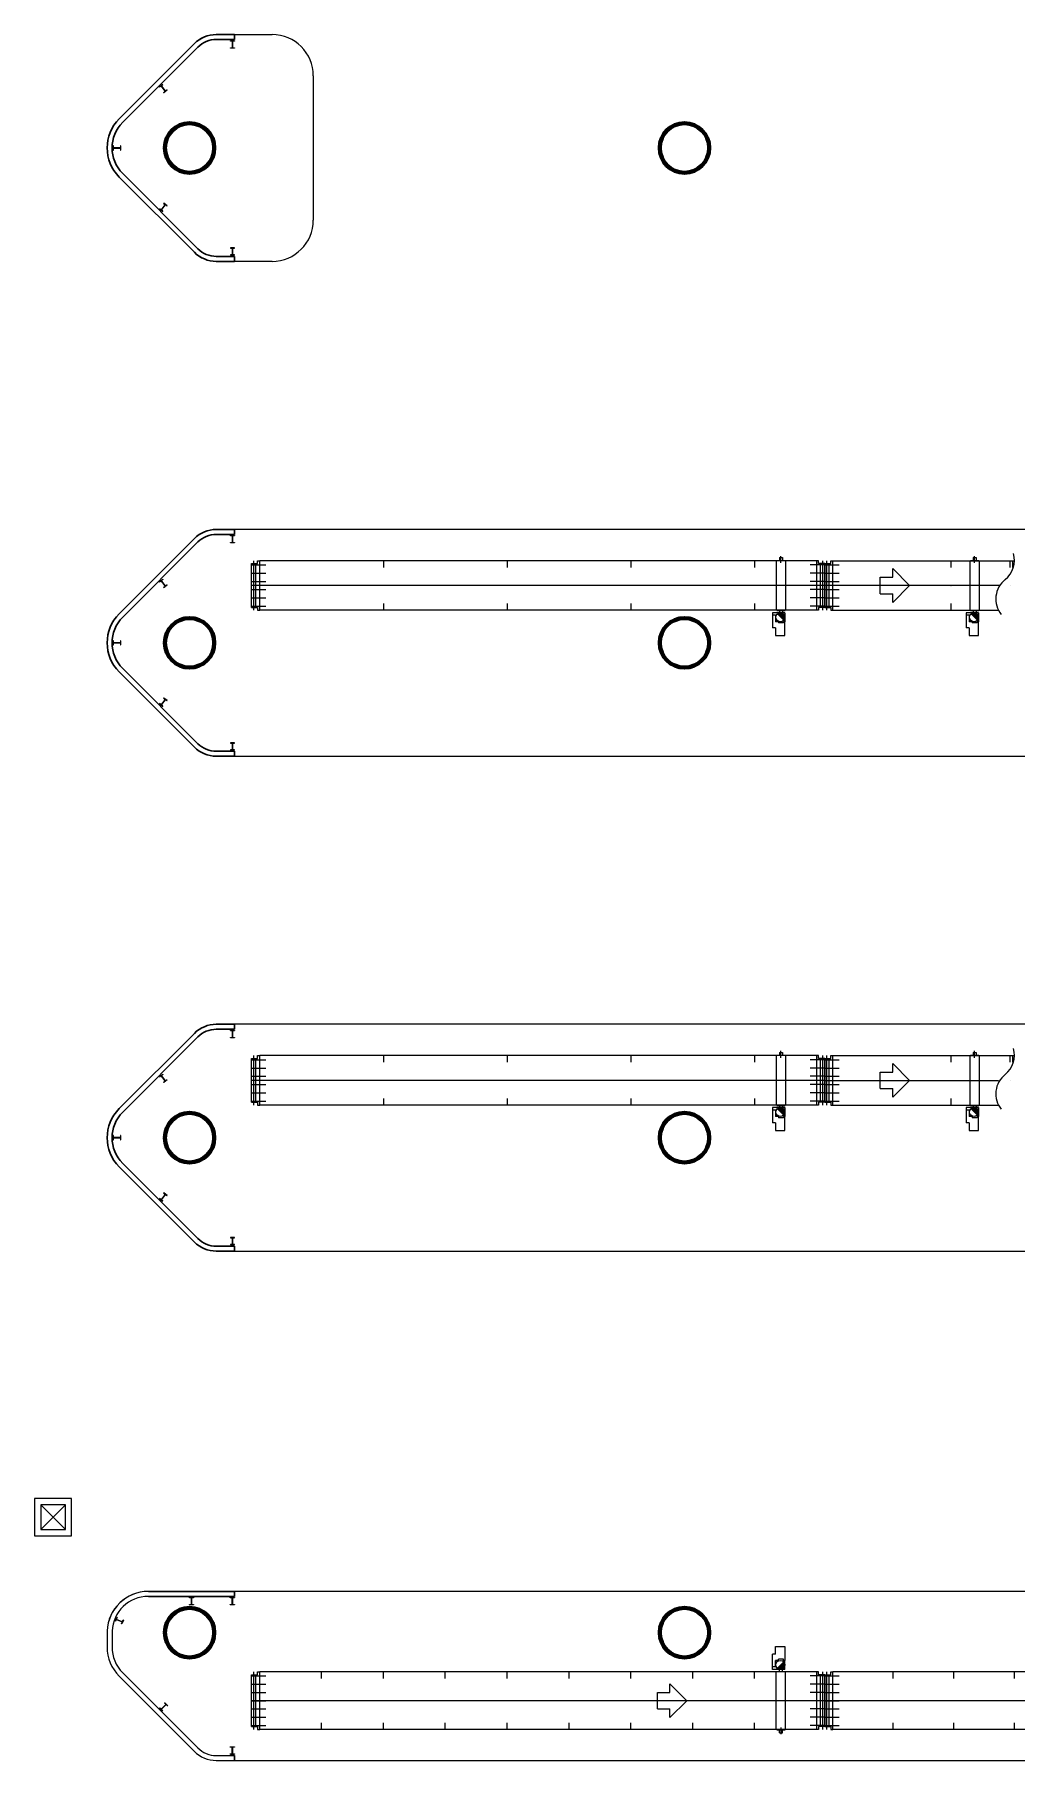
# Model space of a CAD drawing. Header units: metres. Extents: x 1807 to 3745, y 842 to 1968.
# Drawn here: x 3386.24 to 3410.05, y 1268.9 to 1310.75 of the extents above; entities that cross this region are included whole.
import ezdxf

# ---------------------------------------------------------------- set-up
doc = ezdxf.new("R2010")
doc.units = ezdxf.units.M
doc.header["$MEASUREMENT"] = 0
doc.layers.add('Level 1', color=7, linetype='Continuous', lineweight=0)

msp = doc.modelspace()

# ---------------------------------------------------------------- linework, layer by layer
at = {"layer": 'Level 1', "color": 7, "linetype": 'Continuous', "lineweight": 0}
for p, q in [((3390.646, 1310.75), (3392, 1310.75)), ((3388.293, 1308.707), (3390.116, 1310.53)), ((3393, 1309.75), (3393, 1306.25)), ((3390.116, 1305.47), (3388.293, 1307.293)), ((3392, 1305.25), (3390.646, 1305.25)), ((3427.354, 1298.75), (3390.647, 1298.75)), ((3390.117, 1298.53), (3388.294, 1296.707)), ((3391.5, 1296.86), (3391.5, 1297.92)), ((3391.5, 1297.92), (3391.65, 1297.92)), ((3391.5, 1297.89), (3391.85, 1297.89)), ((3391.65, 1297.99), (3391.7, 1297.99)), ((3391.65, 1297.92), (3391.65, 1297.99)), ((3405.2, 1297.99), (3391.7, 1297.99)), ((3394.7, 1297.99), (3394.7, 1297.83)), ((3397.7, 1297.99), (3397.7, 1297.83)), ((3400.7, 1297.99), (3400.7, 1297.83)), ((3403.7, 1297.99), (3403.7, 1297.83)), ((3404.24, 1298), (3404.44, 1298)), ((3404.3, 1298.07), (3404.3, 1298)), ((3404.3, 1298.07), (3404.38, 1298.07)), ((3404.38, 1298.07), (3404.38, 1298)), ((3405.4, 1297.89), (3405.05, 1297.89)), ((3405.25, 1297.99), (3405.2, 1297.99)), ((3405.25, 1297.92), (3405.25, 1297.99)), ((3405.4, 1297.92), (3405.25, 1297.92)), ((3405.4, 1297.92), (3405.4, 1296.86)), ((3405.4, 1296.86), (3405.4, 1297.92)), ((3405.4, 1297.92), (3405.55, 1297.92)), ((3405.4, 1297.89), (3405.75, 1297.89)), ((3405.55, 1297.99), (3405.6, 1297.99)), ((3405.55, 1297.92), (3405.55, 1297.99)), ((3405.6, 1297.99), (3410.001, 1297.99)), ((3407.048, 1297.8), (3407.458, 1297.39)), ((3407.048, 1297.59), (3407.048, 1297.8)), ((3408.463, 1297.83), (3408.463, 1297.99)), ((3408.936, 1298), (3409.136, 1298)), ((3408.996, 1298.07), (3408.996, 1298)), ((3408.996, 1298.07), (3409.076, 1298.07)), ((3409.076, 1298.07), (3409.076, 1298)), ((3409.896, 1297.83), (3409.896, 1297.99)), ((3409.964, 1297.83), (3409.964, 1297.99)), ((3391.499, 1297.389), (3391.501, 1297.391)), ((3391.499, 1297.391), (3391.501, 1297.389)), ((3391.5, 1297.69), (3391.85, 1297.69)), ((3391.5, 1297.49), (3391.85, 1297.49)), ((3391.699, 1297.389), (3391.701, 1297.391)), ((3391.699, 1297.391), (3391.701, 1297.389)), ((3394.601, 1297.391), (3394.599, 1297.389)), ((3394.601, 1297.389), (3394.599, 1297.391)), ((3394.701, 1297.391), (3394.699, 1297.389)), ((3394.701, 1297.389), (3394.699, 1297.391)), ((3397.601, 1297.391), (3397.599, 1297.389)), ((3397.601, 1297.389), (3397.599, 1297.391)), ((3397.701, 1297.391), (3397.699, 1297.389)), ((3397.701, 1297.389), (3397.699, 1297.391)), ((3400.601, 1297.391), (3400.599, 1297.389)), ((3400.601, 1297.389), (3400.599, 1297.391)), ((3400.701, 1297.391), (3400.699, 1297.389)), ((3400.701, 1297.389), (3400.699, 1297.391)), ((3403.601, 1297.391), (3403.599, 1297.389)), ((3403.601, 1297.389), (3403.599, 1297.391)), ((3403.701, 1297.391), (3403.699, 1297.389)), ((3403.701, 1297.389), (3403.699, 1297.391)), ((3403.701, 1297.389), (3403.699, 1297.391)), ((3403.701, 1297.391), (3403.699, 1297.389)), ((3405.4, 1297.69), (3405.05, 1297.69)), ((3405.4, 1297.49), (3405.05, 1297.49)), ((3405.201, 1297.391), (3405.199, 1297.389)), ((3405.201, 1297.389), (3405.199, 1297.391)), ((3405.201, 1297.389), (3405.199, 1297.391)), ((3405.201, 1297.391), (3405.199, 1297.389)), ((3405.401, 1297.391), (3405.399, 1297.389)), ((3405.401, 1297.389), (3405.399, 1297.391)), ((3405.399, 1297.389), (3405.401, 1297.391)), ((3405.399, 1297.391), (3405.401, 1297.389)), ((3405.4, 1297.69), (3405.75, 1297.69)), ((3405.4, 1297.49), (3405.75, 1297.49)), ((3405.599, 1297.389), (3405.601, 1297.391)), ((3405.599, 1297.391), (3405.601, 1297.389)), ((3406.748, 1297.19), (3406.748, 1297.59)), ((3406.748, 1297.59), (3407.048, 1297.59)), ((3407.048, 1296.98), (3407.458, 1297.39)), ((3407.102, 1297.389), (3407.104, 1297.391)), ((3407.102, 1297.391), (3407.104, 1297.389)), ((3407.457, 1297.389), (3407.459, 1297.391)), ((3407.457, 1297.391), (3407.459, 1297.389)), ((3408.397, 1297.389), (3408.395, 1297.391)), ((3408.397, 1297.391), (3408.395, 1297.389)), ((3408.462, 1297.389), (3408.464, 1297.391)), ((3408.462, 1297.391), (3408.464, 1297.389)), ((3408.562, 1297.389), (3408.564, 1297.391)), ((3408.562, 1297.391), (3408.564, 1297.389)), ((3409.897, 1297.389), (3409.895, 1297.391)), ((3409.897, 1297.391), (3409.895, 1297.389)), ((3391.5, 1297.29), (3391.85, 1297.29)), ((3391.5, 1297.09), (3391.85, 1297.09)), ((3394.7, 1296.95), (3394.7, 1296.79)), ((3397.7, 1296.95), (3397.7, 1296.79)), ((3400.7, 1296.95), (3400.7, 1296.79)), ((3403.7, 1296.95), (3403.7, 1296.79)), ((3405.4, 1297.29), (3405.05, 1297.29)), ((3405.4, 1297.09), (3405.05, 1297.09)), ((3405.4, 1297.29), (3405.75, 1297.29)), ((3405.4, 1297.09), (3405.75, 1297.09)), ((3406.748, 1297.19), (3407.048, 1297.19)), ((3407.048, 1296.98), (3407.048, 1297.19)), ((3408.463, 1296.79), (3408.463, 1296.95)), ((3391.5, 1296.89), (3391.85, 1296.89)), ((3391.5, 1296.86), (3391.65, 1296.86)), ((3391.65, 1296.86), (3391.65, 1296.79)), ((3391.65, 1296.79), (3391.7, 1296.79)), ((3405.2, 1296.79), (3391.7, 1296.79)), ((3404.436, 1296.73), (3404.136, 1296.73)), ((3404.136, 1296.73), (3404.136, 1296.67)), ((3404.208, 1296.67), (3404.136, 1296.67)), ((3404.208, 1296.67), (3404.208, 1296.512)), ((3404.24, 1296.78), (3404.44, 1296.78)), ((3404.408, 1296.548), (3404.254, 1296.703)), ((3404.423, 1296.569), (3404.275, 1296.717)), ((3404.3, 1296.78), (3404.3, 1296.73)), ((3404.433, 1296.594), (3404.3, 1296.727)), ((3404.436, 1296.627), (3404.332, 1296.73)), ((3404.38, 1296.78), (3404.38, 1296.73)), ((3404.436, 1296.73), (3404.436, 1296.512)), ((3405.4, 1296.89), (3405.05, 1296.89)), ((3405.25, 1296.79), (3405.2, 1296.79)), ((3405.4, 1296.86), (3405.25, 1296.86)), ((3405.25, 1296.86), (3405.25, 1296.79)), ((3405.4, 1296.89), (3405.75, 1296.89)), ((3405.4, 1296.86), (3405.55, 1296.86)), ((3405.55, 1296.86), (3405.55, 1296.79)), ((3405.55, 1296.79), (3405.6, 1296.79)), ((3405.6, 1296.79), (3409.613, 1296.79)), ((3409.132, 1296.73), (3408.832, 1296.73)), ((3408.832, 1296.73), (3408.832, 1296.67)), ((3408.904, 1296.67), (3408.832, 1296.67)), ((3408.904, 1296.67), (3408.904, 1296.512)), ((3408.936, 1296.78), (3409.136, 1296.78)), ((3409.104, 1296.548), (3408.95, 1296.703)), ((3409.119, 1296.569), (3408.97, 1296.717)), ((3408.996, 1296.78), (3408.996, 1296.73)), ((3409.128, 1296.594), (3408.996, 1296.727)), ((3409.132, 1296.627), (3409.028, 1296.73)), ((3409.076, 1296.78), (3409.076, 1296.73)), ((3409.132, 1296.73), (3409.132, 1296.512)), ((3404.28, 1296.512), (3404.208, 1296.512)), ((3404.28, 1296.512), (3404.28, 1296.482)), ((3404.4, 1296.482), (3404.28, 1296.482)), ((3404.436, 1296.512), (3404.4, 1296.512)), ((3404.4, 1296.512), (3404.4, 1296.482)), ((3408.976, 1296.512), (3408.904, 1296.512)), ((3409.096, 1296.482), (3408.975, 1296.482)), ((3408.976, 1296.512), (3408.976, 1296.482)), ((3409.132, 1296.512), (3409.096, 1296.512)), ((3409.096, 1296.512), (3409.096, 1296.482)), ((3388.294, 1295.293), (3390.117, 1293.47)), ((3390.647, 1293.25), (3427.354, 1293.25)), ((3390.117, 1286.53), (3388.294, 1284.707)), ((3427.354, 1286.75), (3390.647, 1286.75)), ((3404.3, 1286.07), (3404.3, 1286)), ((3404.3, 1286.07), (3404.38, 1286.07)), ((3404.38, 1286.07), (3404.38, 1286)), ((3408.996, 1286.07), (3408.996, 1286)), ((3408.996, 1286.07), (3409.076, 1286.07)), ((3409.076, 1286.07), (3409.076, 1286)), ((3391.5, 1284.86), (3391.5, 1285.92)), ((3391.5, 1285.92), (3391.65, 1285.92)), ((3391.5, 1285.89), (3391.85, 1285.89)), ((3391.5, 1285.69), (3391.85, 1285.69)), ((3391.65, 1285.99), (3391.7, 1285.99)), ((3391.65, 1285.92), (3391.65, 1285.99)), ((3405.2, 1285.99), (3391.7, 1285.99)), ((3394.7, 1285.99), (3394.7, 1285.83)), ((3397.7, 1285.99), (3397.7, 1285.83)), ((3400.7, 1285.99), (3400.7, 1285.83)), ((3403.7, 1285.99), (3403.7, 1285.83)), ((3404.24, 1286), (3404.44, 1286)), ((3405.4, 1285.89), (3405.05, 1285.89)), ((3405.4, 1285.69), (3405.05, 1285.69)), ((3405.25, 1285.99), (3405.2, 1285.99)), ((3405.25, 1285.92), (3405.25, 1285.99)), ((3405.4, 1285.92), (3405.25, 1285.92)), ((3405.4, 1285.92), (3405.4, 1284.86)), ((3405.4, 1284.86), (3405.4, 1285.92)), ((3405.4, 1285.92), (3405.55, 1285.92)), ((3405.4, 1285.89), (3405.75, 1285.89)), ((3405.4, 1285.69), (3405.75, 1285.69)), ((3405.55, 1285.99), (3405.6, 1285.99)), ((3405.55, 1285.92), (3405.55, 1285.99)), ((3405.6, 1285.99), (3410.001, 1285.99)), ((3407.048, 1285.8), (3407.458, 1285.39)), ((3407.048, 1285.59), (3407.048, 1285.8)), ((3408.463, 1285.83), (3408.463, 1285.99)), ((3408.936, 1286), (3409.136, 1286)), ((3409.896, 1285.83), (3409.896, 1285.99)), ((3409.964, 1285.83), (3409.964, 1285.99)), ((3391.499, 1285.389), (3391.501, 1285.391)), ((3391.499, 1285.391), (3391.501, 1285.389)), ((3391.5, 1285.49), (3391.85, 1285.49)), ((3391.5, 1285.29), (3391.85, 1285.29)), ((3391.699, 1285.389), (3391.701, 1285.391)), ((3391.699, 1285.391), (3391.701, 1285.389)), ((3394.601, 1285.391), (3394.599, 1285.389)), ((3394.601, 1285.389), (3394.599, 1285.391)), ((3394.701, 1285.391), (3394.699, 1285.389)), ((3394.701, 1285.389), (3394.699, 1285.391)), ((3397.601, 1285.391), (3397.599, 1285.389)), ((3397.601, 1285.389), (3397.599, 1285.391)), ((3397.701, 1285.391), (3397.699, 1285.389)), ((3397.701, 1285.389), (3397.699, 1285.391)), ((3400.601, 1285.391), (3400.599, 1285.389)), ((3400.601, 1285.389), (3400.599, 1285.391)), ((3400.701, 1285.391), (3400.699, 1285.389)), ((3400.701, 1285.389), (3400.699, 1285.391)), ((3403.601, 1285.391), (3403.599, 1285.389)), ((3403.601, 1285.389), (3403.599, 1285.391)), ((3403.701, 1285.391), (3403.699, 1285.389)), ((3403.701, 1285.389), (3403.699, 1285.391)), ((3403.701, 1285.389), (3403.699, 1285.391)), ((3403.701, 1285.391), (3403.699, 1285.389)), ((3405.4, 1285.49), (3405.05, 1285.49)), ((3405.4, 1285.29), (3405.05, 1285.29)), ((3405.201, 1285.391), (3405.199, 1285.389)), ((3405.201, 1285.389), (3405.199, 1285.391)), ((3405.201, 1285.389), (3405.199, 1285.391)), ((3405.201, 1285.391), (3405.199, 1285.389)), ((3405.401, 1285.391), (3405.399, 1285.389)), ((3405.401, 1285.389), (3405.399, 1285.391)), ((3405.399, 1285.389), (3405.401, 1285.391)), ((3405.399, 1285.391), (3405.401, 1285.389)), ((3405.4, 1285.49), (3405.75, 1285.49)), ((3405.4, 1285.29), (3405.75, 1285.29)), ((3405.599, 1285.389), (3405.601, 1285.391)), ((3405.599, 1285.391), (3405.601, 1285.389)), ((3406.748, 1285.19), (3406.748, 1285.59)), ((3406.748, 1285.59), (3407.048, 1285.59)), ((3407.048, 1284.98), (3407.458, 1285.39)), ((3407.102, 1285.389), (3407.104, 1285.391)), ((3407.102, 1285.391), (3407.104, 1285.389)), ((3407.457, 1285.389), (3407.459, 1285.391)), ((3407.457, 1285.391), (3407.459, 1285.389)), ((3408.397, 1285.389), (3408.395, 1285.391)), ((3408.397, 1285.391), (3408.395, 1285.389)), ((3408.462, 1285.389), (3408.464, 1285.391)), ((3408.462, 1285.391), (3408.464, 1285.389)), ((3408.562, 1285.389), (3408.564, 1285.391)), ((3408.562, 1285.391), (3408.564, 1285.389)), ((3409.897, 1285.389), (3409.895, 1285.391)), ((3409.897, 1285.391), (3409.895, 1285.389)), ((3391.5, 1285.09), (3391.85, 1285.09)), ((3391.5, 1284.89), (3391.85, 1284.89)), ((3391.5, 1284.86), (3391.65, 1284.86)), ((3391.65, 1284.86), (3391.65, 1284.79)), ((3394.7, 1284.95), (3394.7, 1284.79)), ((3397.7, 1284.95), (3397.7, 1284.79)), ((3400.7, 1284.95), (3400.7, 1284.79)), ((3403.7, 1284.95), (3403.7, 1284.79)), ((3405.4, 1285.09), (3405.05, 1285.09)), ((3405.4, 1284.89), (3405.05, 1284.89)), ((3405.4, 1284.86), (3405.25, 1284.86)), ((3405.25, 1284.86), (3405.25, 1284.79)), ((3405.4, 1285.09), (3405.75, 1285.09)), ((3405.4, 1284.89), (3405.75, 1284.89)), ((3405.4, 1284.86), (3405.55, 1284.86)), ((3405.55, 1284.86), (3405.55, 1284.79)), ((3406.748, 1285.19), (3407.048, 1285.19)), ((3407.048, 1284.98), (3407.048, 1285.19)), ((3408.463, 1284.79), (3408.463, 1284.95)), ((3391.65, 1284.79), (3391.7, 1284.79)), ((3405.2, 1284.79), (3391.7, 1284.79)), ((3404.436, 1284.73), (3404.136, 1284.73)), ((3404.136, 1284.73), (3404.136, 1284.67)), ((3404.208, 1284.67), (3404.136, 1284.67)), ((3404.208, 1284.67), (3404.208, 1284.512)), ((3404.28, 1284.512), (3404.208, 1284.512)), ((3404.24, 1284.78), (3404.44, 1284.78)), ((3404.408, 1284.548), (3404.254, 1284.702)), ((3404.423, 1284.569), (3404.275, 1284.717)), ((3404.28, 1284.512), (3404.28, 1284.482)), ((3404.4, 1284.482), (3404.28, 1284.482)), ((3404.3, 1284.78), (3404.3, 1284.73)), ((3404.433, 1284.594), (3404.3, 1284.727)), ((3404.436, 1284.627), (3404.332, 1284.73)), ((3404.38, 1284.78), (3404.38, 1284.73)), ((3404.436, 1284.512), (3404.4, 1284.512)), ((3404.4, 1284.512), (3404.4, 1284.482)), ((3404.436, 1284.73), (3404.436, 1284.512)), ((3405.25, 1284.79), (3405.2, 1284.79)), ((3405.55, 1284.79), (3405.6, 1284.79)), ((3405.6, 1284.79), (3409.613, 1284.79)), ((3409.132, 1284.73), (3408.832, 1284.73)), ((3408.832, 1284.73), (3408.832, 1284.67)), ((3408.904, 1284.67), (3408.832, 1284.67)), ((3408.904, 1284.67), (3408.904, 1284.512)), ((3408.976, 1284.512), (3408.904, 1284.512)), ((3408.936, 1284.78), (3409.136, 1284.78)), ((3409.104, 1284.548), (3408.95, 1284.702)), ((3409.119, 1284.569), (3408.97, 1284.717)), ((3409.096, 1284.482), (3408.975, 1284.482)), ((3408.976, 1284.512), (3408.976, 1284.482)), ((3408.996, 1284.78), (3408.996, 1284.73)), ((3409.128, 1284.594), (3408.996, 1284.727)), ((3409.132, 1284.627), (3409.028, 1284.73)), ((3409.076, 1284.78), (3409.076, 1284.73)), ((3409.132, 1284.512), (3409.096, 1284.512)), ((3409.096, 1284.512), (3409.096, 1284.482)), ((3409.132, 1284.73), (3409.132, 1284.512)), ((3388.294, 1283.293), (3390.117, 1281.47)), ((3390.647, 1281.25), (3427.354, 1281.25)), ((3387.14, 1275.25), (3386.24, 1275.25)), ((3386.24, 1275.25), (3386.24, 1274.35)), ((3387.14, 1274.35), (3387.14, 1275.25)), ((3386.39, 1274.5), (3386.99, 1275.1)), ((3386.99, 1274.5), (3386.39, 1275.1)), ((3386.24, 1274.35), (3387.14, 1274.35)), ((3429, 1273), (3389, 1273)), ((3388, 1272.035), (3388, 1271.65)), ((3388, 1272), (3388, 1271.65)), ((3388.12, 1272.035), (3388.12, 1271.65)), ((3388.378, 1271.028), (3390.201, 1269.204)), ((3391.65, 1271.05), (3391.7, 1271.05)), ((3391.65, 1270.98), (3391.65, 1271.05)), ((3405.2, 1271.05), (3391.7, 1271.05)), ((3393.2, 1270.89), (3393.2, 1271.05)), ((3394.7, 1270.89), (3394.7, 1271.05)), ((3396.2, 1270.89), (3396.2, 1271.05)), ((3397.7, 1270.89), (3397.7, 1271.05)), ((3399.2, 1270.89), (3399.2, 1271.05)), ((3400.7, 1270.89), (3400.7, 1271.05)), ((3402.2, 1270.89), (3402.2, 1271.05)), ((3403.7, 1270.89), (3403.7, 1271.05)), ((3404.208, 1271.17), (3404.136, 1271.17)), ((3404.136, 1271.11), (3404.136, 1271.17)), ((3404.436, 1271.11), (3404.136, 1271.11)), ((3404.208, 1271.17), (3404.208, 1271.328)), ((3404.28, 1271.328), (3404.208, 1271.328)), ((3404.24, 1271.06), (3404.44, 1271.06)), ((3404.408, 1271.292), (3404.254, 1271.138)), ((3404.423, 1271.271), (3404.275, 1271.123)), ((3404.4, 1271.358), (3404.28, 1271.358)), ((3404.28, 1271.328), (3404.28, 1271.358)), ((3404.433, 1271.246), (3404.3, 1271.113)), ((3404.3, 1271.06), (3404.3, 1271.11)), ((3404.436, 1271.213), (3404.332, 1271.11)), ((3404.38, 1271.06), (3404.38, 1271.11)), ((3404.4, 1271.328), (3404.4, 1271.358)), ((3404.436, 1271.328), (3404.4, 1271.328)), ((3404.436, 1271.11), (3404.436, 1271.328)), ((3405.25, 1271.05), (3405.2, 1271.05)), ((3405.25, 1270.98), (3405.25, 1271.05)), ((3405.55, 1271.05), (3405.6, 1271.05)), ((3405.55, 1270.98), (3405.55, 1271.05)), ((3415.893, 1271.05), (3405.6, 1271.05)), ((3407.058, 1270.89), (3407.058, 1271.05)), ((3408.529, 1270.89), (3408.529, 1271.05)), ((3410, 1270.89), (3410, 1271.05)), ((3388.293, 1270.943), (3390.116, 1269.12)), ((3388.293, 1270.943), (3388.293, 1270.943)), ((3388.293, 1270.943), (3390.116, 1269.12)), ((3391.5, 1269.72), (3391.5, 1270.98)), ((3391.5, 1270.98), (3391.65, 1270.98)), ((3391.5, 1270.95), (3391.85, 1270.95)), ((3391.5, 1270.75), (3391.85, 1270.75)), ((3401.645, 1270.76), (3402.055, 1270.35)), ((3401.645, 1270.55), (3401.645, 1270.76)), ((3405.4, 1270.95), (3405.05, 1270.95)), ((3405.4, 1270.75), (3405.05, 1270.75)), ((3405.4, 1270.98), (3405.25, 1270.98)), ((3405.4, 1270.98), (3405.4, 1269.72)), ((3405.4, 1269.72), (3405.4, 1270.98)), ((3405.4, 1270.98), (3405.55, 1270.98)), ((3405.4, 1270.95), (3405.75, 1270.95)), ((3405.4, 1270.75), (3405.75, 1270.75)), ((3391.499, 1270.349), (3391.501, 1270.351)), ((3391.499, 1270.351), (3391.501, 1270.349)), ((3391.5, 1270.55), (3391.85, 1270.55)), ((3391.5, 1270.35), (3391.85, 1270.35)), ((3391.5, 1270.15), (3391.85, 1270.15)), ((3391.699, 1270.349), (3391.701, 1270.351)), ((3391.699, 1270.351), (3391.701, 1270.349)), ((3393.199, 1270.349), (3393.201, 1270.351)), ((3393.199, 1270.351), (3393.201, 1270.349)), ((3393.299, 1270.349), (3393.301, 1270.351)), ((3393.299, 1270.351), (3393.301, 1270.349)), ((3394.699, 1270.349), (3394.701, 1270.351)), ((3394.699, 1270.351), (3394.701, 1270.349)), ((3394.799, 1270.349), (3394.801, 1270.351)), ((3394.799, 1270.351), (3394.801, 1270.349)), ((3396.199, 1270.349), (3396.201, 1270.351)), ((3396.199, 1270.351), (3396.201, 1270.349)), ((3396.299, 1270.349), (3396.301, 1270.351)), ((3396.299, 1270.351), (3396.301, 1270.349)), ((3397.699, 1270.349), (3397.701, 1270.351)), ((3397.699, 1270.351), (3397.701, 1270.349)), ((3397.799, 1270.349), (3397.801, 1270.351)), ((3397.799, 1270.351), (3397.801, 1270.349)), ((3399.199, 1270.349), (3399.201, 1270.351)), ((3399.199, 1270.351), (3399.201, 1270.349)), ((3399.299, 1270.349), (3399.301, 1270.351)), ((3399.299, 1270.351), (3399.301, 1270.349)), ((3400.699, 1270.349), (3400.701, 1270.351)), ((3400.699, 1270.351), (3400.701, 1270.349)), ((3400.799, 1270.349), (3400.801, 1270.351)), ((3400.799, 1270.351), (3400.801, 1270.349)), ((3401.345, 1270.15), (3401.345, 1270.55)), ((3401.345, 1270.55), (3401.645, 1270.55)), ((3401.345, 1270.15), (3401.645, 1270.15)), ((3401.645, 1269.94), (3402.055, 1270.35)), ((3401.645, 1269.94), (3401.645, 1270.15)), ((3401.699, 1270.349), (3401.701, 1270.351)), ((3401.699, 1270.351), (3401.701, 1270.349)), ((3402.054, 1270.349), (3402.056, 1270.351)), ((3402.054, 1270.351), (3402.056, 1270.349)), ((3402.199, 1270.349), (3402.201, 1270.351)), ((3402.199, 1270.351), (3402.201, 1270.349)), ((3402.299, 1270.349), (3402.301, 1270.351)), ((3402.299, 1270.351), (3402.301, 1270.349)), ((3403.701, 1270.351), (3403.699, 1270.349)), ((3403.701, 1270.349), (3403.699, 1270.351)), ((3403.699, 1270.349), (3403.701, 1270.351)), ((3403.699, 1270.351), (3403.701, 1270.349)), ((3403.799, 1270.349), (3403.801, 1270.351)), ((3403.799, 1270.351), (3403.801, 1270.349)), ((3405.4, 1270.55), (3405.05, 1270.55)), ((3405.4, 1270.35), (3405.05, 1270.35)), ((3405.4, 1270.15), (3405.05, 1270.15)), ((3405.201, 1270.351), (3405.199, 1270.349)), ((3405.201, 1270.349), (3405.199, 1270.351)), ((3405.201, 1270.351), (3405.199, 1270.349)), ((3405.201, 1270.349), (3405.199, 1270.351)), ((3405.401, 1270.351), (3405.399, 1270.349)), ((3405.401, 1270.349), (3405.399, 1270.351)), ((3405.399, 1270.349), (3405.401, 1270.351)), ((3405.399, 1270.351), (3405.401, 1270.349)), ((3405.4, 1270.55), (3405.75, 1270.55)), ((3405.4, 1270.35), (3405.75, 1270.35)), ((3405.4, 1270.15), (3405.75, 1270.15)), ((3405.599, 1270.349), (3405.601, 1270.351)), ((3405.599, 1270.351), (3405.601, 1270.349)), ((3407.057, 1270.349), (3407.059, 1270.351)), ((3407.057, 1270.351), (3407.059, 1270.349)), ((3407.157, 1270.349), (3407.159, 1270.351)), ((3407.157, 1270.351), (3407.159, 1270.349)), ((3408.528, 1270.349), (3408.53, 1270.351)), ((3408.528, 1270.351), (3408.53, 1270.349)), ((3408.628, 1270.349), (3408.63, 1270.351)), ((3408.628, 1270.351), (3408.63, 1270.349)), ((3409.999, 1270.349), (3410.001, 1270.351)), ((3409.999, 1270.351), (3410.001, 1270.349)), ((3391.5, 1269.95), (3391.85, 1269.95)), ((3391.5, 1269.75), (3391.85, 1269.75)), ((3393.2, 1269.65), (3393.2, 1269.81)), ((3394.7, 1269.65), (3394.7, 1269.81)), ((3396.2, 1269.65), (3396.2, 1269.81)), ((3397.7, 1269.65), (3397.7, 1269.81)), ((3399.2, 1269.65), (3399.2, 1269.81)), ((3400.7, 1269.65), (3400.7, 1269.81)), ((3402.2, 1269.65), (3402.2, 1269.81)), ((3403.7, 1269.65), (3403.7, 1269.81)), ((3405.4, 1269.95), (3405.05, 1269.95)), ((3405.4, 1269.75), (3405.05, 1269.75)), ((3405.4, 1269.95), (3405.75, 1269.95)), ((3405.4, 1269.75), (3405.75, 1269.75)), ((3407.058, 1269.65), (3407.058, 1269.81)), ((3408.529, 1269.65), (3408.529, 1269.81)), ((3410, 1269.65), (3410, 1269.81)), ((3391.5, 1269.72), (3391.65, 1269.72)), ((3391.65, 1269.72), (3391.65, 1269.65)), ((3391.65, 1269.65), (3391.7, 1269.65)), ((3405.2, 1269.65), (3391.7, 1269.65)), ((3404.24, 1269.64), (3404.44, 1269.64)), ((3404.3, 1269.57), (3404.3, 1269.64)), ((3404.3, 1269.57), (3404.38, 1269.57)), ((3404.38, 1269.57), (3404.38, 1269.64)), ((3405.25, 1269.65), (3405.2, 1269.65)), ((3405.4, 1269.72), (3405.25, 1269.72)), ((3405.25, 1269.72), (3405.25, 1269.65)), ((3405.4, 1269.72), (3405.55, 1269.72)), ((3405.55, 1269.72), (3405.55, 1269.65)), ((3405.55, 1269.65), (3405.6, 1269.65)), ((3415.893, 1269.65), (3405.6, 1269.65)), ((3390.646, 1269.02), (3391.091, 1269.02)), ((3390.646, 1268.9), (3427.354, 1268.9)), ((3390.646, 1268.9), (3391.091, 1268.9))]:
    msp.add_line(p, q, dxfattribs=at)
at = {"layer": 'Level 1', "color": 7, "linetype": 'Continuous', "lineweight": 30}
for p, q in [((3390.647, 1310.75), (3391.091, 1310.75)), ((3391.091, 1310.75), (3391.091, 1310.63)), ((3388.294, 1308.707), (3390.117, 1310.53)), ((3390.201, 1310.445), (3388.379, 1308.622)), ((3391.091, 1310.63), (3390.647, 1310.63)), ((3390.117, 1305.47), (3388.294, 1307.293)), ((3388.379, 1307.378), (3390.201, 1305.555)), ((3390.647, 1305.37), (3391.091, 1305.37)), ((3391.091, 1305.37), (3391.091, 1305.25)), ((3391.091, 1305.25), (3390.647, 1305.25)), ((3390.647, 1298.75), (3391.091, 1298.75)), ((3391.091, 1298.63), (3390.647, 1298.63)), ((3391.091, 1298.75), (3391.091, 1298.63)), ((3388.294, 1296.707), (3390.117, 1298.53)), ((3390.201, 1298.445), (3388.379, 1296.622)), ((3390.117, 1293.47), (3388.294, 1295.293)), ((3388.379, 1295.378), (3390.201, 1293.555)), ((3390.647, 1293.37), (3391.091, 1293.37)), ((3391.091, 1293.25), (3390.647, 1293.25)), ((3391.091, 1293.37), (3391.091, 1293.25)), ((3388.294, 1284.707), (3390.117, 1286.53)), ((3390.647, 1286.75), (3391.091, 1286.75)), ((3391.091, 1286.63), (3390.647, 1286.63)), ((3391.091, 1286.75), (3391.091, 1286.63)), ((3390.201, 1286.445), (3388.379, 1284.622)), ((3390.117, 1281.47), (3388.294, 1283.293)), ((3388.379, 1283.378), (3390.201, 1281.555)), ((3390.647, 1281.37), (3391.091, 1281.37)), ((3391.091, 1281.25), (3390.647, 1281.25)), ((3391.091, 1281.37), (3391.091, 1281.25)), ((3391.091, 1273), (3389, 1273)), ((3389, 1272.88), (3391.091, 1272.88)), ((3391.091, 1273), (3391.091, 1272.88)), ((3391.091, 1269.02), (3390.996, 1269.02)), ((3391.091, 1269.02), (3391.091, 1268.9))]:
    msp.add_line(p, q, dxfattribs=at)
at = {"layer": 'Level 1', "color": 7, "linetype": 'Continuous', "lineweight": 13}
for p, q in [((3390.99, 1310.6), (3391.091, 1310.6)), ((3390.99, 1310.592), (3390.99, 1310.6)), ((3391.031, 1310.592), (3390.99, 1310.592)), ((3390.99, 1310.422), (3390.99, 1310.43)), ((3390.99, 1310.43), (3391.031, 1310.43)), ((3391.091, 1310.422), (3390.99, 1310.422)), ((3391.038, 1310.438), (3391.038, 1310.584)), ((3391.043, 1310.584), (3391.043, 1310.438)), ((3391.091, 1310.592), (3391.05, 1310.592)), ((3391.05, 1310.43), (3391.091, 1310.43)), ((3391.091, 1310.6), (3391.091, 1310.592)), ((3391.091, 1310.43), (3391.091, 1310.422)), ((3389.268, 1309.479), (3389.349, 1309.541)), ((3389.305, 1309.498), (3389.273, 1309.473)), ((3389.405, 1309.38), (3389.316, 1309.496)), ((3389.32, 1309.499), (3389.409, 1309.383)), ((3389.353, 1309.535), (3389.321, 1309.51)), ((3389.349, 1309.541), (3389.353, 1309.535)), ((3389.273, 1309.473), (3389.268, 1309.479)), ((3389.371, 1309.344), (3389.404, 1309.369)), ((3389.376, 1309.338), (3389.371, 1309.344)), ((3389.457, 1309.4), (3389.376, 1309.338)), ((3389.42, 1309.381), (3389.452, 1309.406)), ((3389.452, 1309.406), (3389.457, 1309.4)), ((3388.151, 1308.051), (3388.151, 1307.949)), ((3388.159, 1308.051), (3388.151, 1308.051)), ((3388.151, 1307.949), (3388.159, 1307.949)), ((3388.159, 1308.01), (3388.159, 1308.051)), ((3388.159, 1307.949), (3388.159, 1307.99)), ((3388.313, 1308.002), (3388.166, 1308.002)), ((3388.166, 1307.998), (3388.313, 1307.998)), ((3388.329, 1308.051), (3388.321, 1308.051)), ((3388.321, 1308.051), (3388.321, 1308.01)), ((3388.321, 1307.99), (3388.321, 1307.949)), ((3388.321, 1307.949), (3388.329, 1307.949)), ((3388.329, 1307.949), (3388.329, 1308.051)), ((3389.405, 1306.62), (3389.316, 1306.504)), ((3389.32, 1306.501), (3389.409, 1306.617)), ((3389.376, 1306.662), (3389.371, 1306.656)), ((3389.371, 1306.656), (3389.404, 1306.631)), ((3389.457, 1306.6), (3389.376, 1306.662)), ((3389.42, 1306.619), (3389.452, 1306.594)), ((3389.452, 1306.594), (3389.457, 1306.6)), ((3389.273, 1306.527), (3389.268, 1306.521)), ((3389.268, 1306.521), (3389.349, 1306.459)), ((3389.305, 1306.502), (3389.273, 1306.527)), ((3389.353, 1306.465), (3389.321, 1306.49)), ((3389.349, 1306.459), (3389.353, 1306.465)), ((3391.091, 1305.578), (3390.99, 1305.578)), ((3390.99, 1305.578), (3390.99, 1305.57)), ((3390.99, 1305.57), (3391.031, 1305.57)), ((3391.031, 1305.408), (3390.99, 1305.408)), ((3390.99, 1305.408), (3390.99, 1305.4)), ((3390.99, 1305.4), (3391.091, 1305.4)), ((3391.038, 1305.562), (3391.038, 1305.416)), ((3391.043, 1305.416), (3391.043, 1305.562)), ((3391.05, 1305.57), (3391.091, 1305.57)), ((3391.091, 1305.408), (3391.05, 1305.408)), ((3391.091, 1305.57), (3391.091, 1305.578)), ((3391.091, 1305.4), (3391.091, 1305.408)), ((3390.99, 1298.6), (3391.091, 1298.6)), ((3390.99, 1298.592), (3390.99, 1298.6)), ((3391.031, 1298.592), (3390.99, 1298.592)), ((3390.99, 1298.422), (3390.99, 1298.43)), ((3390.99, 1298.43), (3391.031, 1298.43)), ((3391.091, 1298.422), (3390.99, 1298.422)), ((3391.038, 1298.438), (3391.038, 1298.584)), ((3391.043, 1298.584), (3391.043, 1298.438)), ((3391.091, 1298.592), (3391.05, 1298.592)), ((3391.05, 1298.43), (3391.091, 1298.43)), ((3391.091, 1298.6), (3391.091, 1298.592)), ((3391.091, 1298.43), (3391.091, 1298.422)), ((3389.268, 1297.479), (3389.349, 1297.541)), ((3389.273, 1297.473), (3389.268, 1297.479)), ((3389.305, 1297.498), (3389.273, 1297.473)), ((3389.405, 1297.38), (3389.316, 1297.496)), ((3389.32, 1297.499), (3389.409, 1297.383)), ((3389.353, 1297.535), (3389.321, 1297.51)), ((3389.349, 1297.541), (3389.353, 1297.535)), ((3389.371, 1297.344), (3389.404, 1297.369)), ((3389.457, 1297.4), (3389.376, 1297.338)), ((3389.42, 1297.381), (3389.452, 1297.406)), ((3389.452, 1297.406), (3389.457, 1297.4)), ((3389.376, 1297.338), (3389.371, 1297.344)), ((3388.151, 1296.051), (3388.151, 1295.949)), ((3388.159, 1296.051), (3388.151, 1296.051)), ((3388.151, 1295.949), (3388.159, 1295.949)), ((3388.159, 1296.01), (3388.159, 1296.051)), ((3388.159, 1295.949), (3388.159, 1295.99)), ((3388.313, 1296.002), (3388.166, 1296.002)), ((3388.166, 1295.998), (3388.313, 1295.998)), ((3388.329, 1296.051), (3388.321, 1296.051)), ((3388.321, 1296.051), (3388.321, 1296.01)), ((3388.321, 1295.99), (3388.321, 1295.949)), ((3388.321, 1295.949), (3388.329, 1295.949)), ((3388.329, 1295.949), (3388.329, 1296.051)), ((3389.273, 1294.527), (3389.268, 1294.521)), ((3389.268, 1294.521), (3389.349, 1294.459)), ((3389.305, 1294.502), (3389.273, 1294.527)), ((3389.405, 1294.62), (3389.316, 1294.504)), ((3389.32, 1294.501), (3389.409, 1294.617)), ((3389.353, 1294.465), (3389.321, 1294.49)), ((3389.349, 1294.459), (3389.353, 1294.465)), ((3389.376, 1294.662), (3389.371, 1294.656)), ((3389.371, 1294.656), (3389.404, 1294.631)), ((3389.457, 1294.6), (3389.376, 1294.662)), ((3389.42, 1294.619), (3389.452, 1294.594)), ((3389.452, 1294.594), (3389.457, 1294.6)), ((3391.091, 1293.578), (3390.99, 1293.578)), ((3390.99, 1293.578), (3390.99, 1293.57)), ((3390.99, 1293.57), (3391.031, 1293.57)), ((3391.031, 1293.408), (3390.99, 1293.408)), ((3390.99, 1293.408), (3390.99, 1293.4)), ((3390.99, 1293.4), (3391.091, 1293.4)), ((3391.038, 1293.562), (3391.038, 1293.416)), ((3391.043, 1293.416), (3391.043, 1293.562)), ((3391.05, 1293.57), (3391.091, 1293.57)), ((3391.091, 1293.408), (3391.05, 1293.408)), ((3391.091, 1293.57), (3391.091, 1293.578)), ((3391.091, 1293.4), (3391.091, 1293.408)), ((3390.99, 1286.6), (3391.091, 1286.6)), ((3390.99, 1286.592), (3390.99, 1286.6)), ((3391.031, 1286.592), (3390.99, 1286.592)), ((3391.038, 1286.438), (3391.038, 1286.584)), ((3391.043, 1286.584), (3391.043, 1286.438)), ((3391.091, 1286.592), (3391.05, 1286.592)), ((3391.091, 1286.6), (3391.091, 1286.592)), ((3390.99, 1286.422), (3390.99, 1286.43)), ((3390.99, 1286.43), (3391.031, 1286.43)), ((3391.091, 1286.422), (3390.99, 1286.422)), ((3391.05, 1286.43), (3391.091, 1286.43)), ((3391.091, 1286.43), (3391.091, 1286.422)), ((3389.268, 1285.479), (3389.349, 1285.541)), ((3389.273, 1285.473), (3389.268, 1285.479)), ((3389.305, 1285.498), (3389.273, 1285.473)), ((3389.405, 1285.38), (3389.316, 1285.496)), ((3389.32, 1285.499), (3389.409, 1285.383)), ((3389.353, 1285.535), (3389.321, 1285.51)), ((3389.349, 1285.541), (3389.353, 1285.535)), ((3389.371, 1285.344), (3389.404, 1285.369)), ((3389.376, 1285.338), (3389.371, 1285.344)), ((3389.457, 1285.4), (3389.376, 1285.338)), ((3389.42, 1285.381), (3389.452, 1285.406)), ((3389.452, 1285.406), (3389.457, 1285.4)), ((3388.151, 1284.051), (3388.151, 1283.949)), ((3388.159, 1284.051), (3388.151, 1284.051)), ((3388.159, 1284.01), (3388.159, 1284.051)), ((3388.159, 1283.949), (3388.159, 1283.99)), ((3388.313, 1284.002), (3388.166, 1284.002)), ((3388.166, 1283.998), (3388.313, 1283.998)), ((3388.329, 1284.051), (3388.321, 1284.051)), ((3388.321, 1284.051), (3388.321, 1284.01)), ((3388.321, 1283.99), (3388.321, 1283.949)), ((3388.329, 1283.949), (3388.329, 1284.051)), ((3388.151, 1283.949), (3388.159, 1283.949)), ((3388.321, 1283.949), (3388.329, 1283.949)), ((3389.273, 1282.527), (3389.268, 1282.521)), ((3389.268, 1282.521), (3389.349, 1282.459)), ((3389.305, 1282.502), (3389.273, 1282.527)), ((3389.405, 1282.62), (3389.316, 1282.504)), ((3389.32, 1282.501), (3389.409, 1282.617)), ((3389.353, 1282.465), (3389.321, 1282.49)), ((3389.349, 1282.459), (3389.353, 1282.465)), ((3389.376, 1282.662), (3389.371, 1282.656)), ((3389.371, 1282.656), (3389.404, 1282.631)), ((3389.457, 1282.6), (3389.376, 1282.662)), ((3389.42, 1282.619), (3389.452, 1282.594)), ((3389.452, 1282.594), (3389.457, 1282.6)), ((3391.091, 1281.578), (3390.99, 1281.578)), ((3390.99, 1281.578), (3390.99, 1281.57)), ((3390.99, 1281.57), (3391.031, 1281.57)), ((3391.038, 1281.562), (3391.038, 1281.416)), ((3391.043, 1281.416), (3391.043, 1281.562)), ((3391.05, 1281.57), (3391.091, 1281.57)), ((3391.091, 1281.57), (3391.091, 1281.578)), ((3391.031, 1281.408), (3390.99, 1281.408)), ((3390.99, 1281.408), (3390.99, 1281.4)), ((3390.99, 1281.4), (3391.091, 1281.4)), ((3391.091, 1281.408), (3391.05, 1281.408)), ((3391.091, 1281.4), (3391.091, 1281.408)), ((3386.99, 1275.1), (3386.39, 1275.1)), ((3386.39, 1275.1), (3386.39, 1274.5)), ((3386.99, 1274.5), (3386.99, 1275.1)), ((3386.39, 1274.5), (3386.99, 1274.5)), ((3389.995, 1272.85), (3390.096, 1272.85)), ((3389.995, 1272.842), (3389.995, 1272.85)), ((3390.036, 1272.842), (3389.995, 1272.842)), ((3389.995, 1272.672), (3389.995, 1272.68)), ((3389.995, 1272.68), (3390.036, 1272.68)), ((3390.096, 1272.672), (3389.995, 1272.672)), ((3390.043, 1272.688), (3390.043, 1272.834)), ((3390.048, 1272.834), (3390.048, 1272.688)), ((3390.096, 1272.842), (3390.056, 1272.842)), ((3390.056, 1272.68), (3390.096, 1272.68)), ((3390.096, 1272.85), (3390.096, 1272.842)), ((3390.096, 1272.68), (3390.096, 1272.672)), ((3390.988, 1272.85), (3391.089, 1272.85)), ((3390.988, 1272.842), (3390.988, 1272.85)), ((3391.028, 1272.842), (3390.988, 1272.842)), ((3390.988, 1272.672), (3390.988, 1272.68)), ((3390.988, 1272.68), (3391.028, 1272.68)), ((3391.089, 1272.672), (3390.988, 1272.672)), ((3391.036, 1272.688), (3391.036, 1272.834)), ((3391.041, 1272.834), (3391.041, 1272.688)), ((3391.089, 1272.842), (3391.048, 1272.842)), ((3391.048, 1272.68), (3391.089, 1272.68)), ((3391.089, 1272.85), (3391.089, 1272.842)), ((3391.089, 1272.68), (3391.089, 1272.672)), ((3388.195, 1272.278), (3388.234, 1272.372)), ((3388.203, 1272.275), (3388.195, 1272.278)), ((3388.218, 1272.313), (3388.203, 1272.275)), ((3388.241, 1272.369), (3388.226, 1272.332)), ((3388.364, 1272.261), (3388.228, 1272.317)), ((3388.23, 1272.322), (3388.366, 1272.265)), ((3388.234, 1272.372), (3388.241, 1272.369)), ((3388.352, 1272.213), (3388.368, 1272.251)), ((3388.398, 1272.304), (3388.36, 1272.21)), ((3388.376, 1272.27), (3388.391, 1272.307)), ((3388.391, 1272.307), (3388.398, 1272.304)), ((3388.36, 1272.21), (3388.352, 1272.213)), ((3389.274, 1270.173), (3389.28, 1270.179)), ((3389.346, 1270.101), (3389.274, 1270.173)), ((3389.28, 1270.179), (3389.309, 1270.15)), ((3389.32, 1270.15), (3389.423, 1270.254)), ((3389.427, 1270.25), (3389.323, 1270.147)), ((3389.395, 1270.293), (3389.4, 1270.299)), ((3389.423, 1270.265), (3389.395, 1270.293)), ((3389.4, 1270.299), (3389.472, 1270.227)), ((3389.466, 1270.222), (3389.438, 1270.25)), ((3389.472, 1270.227), (3389.466, 1270.222)), ((3389.323, 1270.136), (3389.352, 1270.107)), ((3389.352, 1270.107), (3389.346, 1270.101)), ((3390.988, 1269.22), (3390.988, 1269.228)), ((3390.988, 1269.228), (3391.089, 1269.228)), ((3391.028, 1269.22), (3390.988, 1269.22)), ((3390.988, 1269.05), (3390.988, 1269.058)), ((3390.988, 1269.058), (3391.028, 1269.058)), ((3391.089, 1269.05), (3390.988, 1269.05)), ((3391.036, 1269.065), (3391.036, 1269.212)), ((3391.041, 1269.212), (3391.041, 1269.065)), ((3391.089, 1269.22), (3391.048, 1269.22)), ((3391.048, 1269.058), (3391.089, 1269.058)), ((3391.089, 1269.228), (3391.089, 1269.22)), ((3391.089, 1269.058), (3391.089, 1269.05))]:
    msp.add_line(p, q, dxfattribs=at)
at = {"layer": 'Level 1', "color": 7, "linetype": 'Continuous', "lineweight": 0, "ltscale": 4}
for p, q in [((3391.555, 1296.79), (3391.555, 1297.991)), ((3391.61, 1296.86), (3391.61, 1297.92)), ((3391.7, 1296.79), (3391.7, 1297.99)), ((3404.227, 1297.99), (3404.227, 1296.79)), ((3404.34, 1297.94), (3404.34, 1298.104)), ((3404.453, 1297.99), (3404.453, 1296.79)), ((3405.2, 1297.99), (3405.2, 1296.79)), ((3405.29, 1297.92), (3405.29, 1296.86)), ((3405.345, 1297.99), (3405.345, 1296.789)), ((3405.455, 1296.79), (3405.455, 1297.991)), ((3405.51, 1296.86), (3405.51, 1297.92)), ((3405.6, 1296.79), (3405.6, 1297.99)), ((3408.923, 1297.99), (3408.923, 1296.79)), ((3409.036, 1297.94), (3409.036, 1298.104)), ((3409.149, 1297.99), (3409.149, 1296.79)), ((3409.645, 1297.39), (3391.5, 1297.39)), ((3404.136, 1296.67), (3404.136, 1296.362)), ((3408.832, 1296.67), (3408.832, 1296.362)), ((3404.208, 1296.362), (3404.136, 1296.362)), ((3404.208, 1296.362), (3404.208, 1296.174)), ((3404.208, 1296.174), (3404.436, 1296.174)), ((3404.436, 1296.174), (3404.436, 1296.512)), ((3408.904, 1296.362), (3408.832, 1296.362)), ((3408.904, 1296.362), (3408.904, 1296.174)), ((3408.904, 1296.174), (3409.132, 1296.174)), ((3409.132, 1296.174), (3409.132, 1296.512)), ((3404.34, 1285.94), (3404.34, 1286.104)), ((3409.036, 1285.94), (3409.036, 1286.104)), ((3391.555, 1284.79), (3391.555, 1285.991)), ((3391.61, 1284.86), (3391.61, 1285.92)), ((3391.7, 1284.79), (3391.7, 1285.99)), ((3404.227, 1285.99), (3404.227, 1284.79)), ((3404.453, 1285.99), (3404.453, 1284.79)), ((3405.2, 1285.99), (3405.2, 1284.79)), ((3405.29, 1285.92), (3405.29, 1284.86)), ((3405.345, 1285.99), (3405.345, 1284.789)), ((3405.455, 1284.79), (3405.455, 1285.991)), ((3405.51, 1284.86), (3405.51, 1285.92)), ((3405.6, 1284.79), (3405.6, 1285.99)), ((3408.923, 1285.99), (3408.923, 1284.79)), ((3409.149, 1285.99), (3409.149, 1284.79)), ((3405.4, 1285.39), (3391.5, 1285.39)), ((3405.4, 1285.39), (3409.613, 1285.39)), ((3404.136, 1284.67), (3404.136, 1284.362)), ((3404.436, 1284.174), (3404.436, 1284.512)), ((3408.832, 1284.67), (3408.832, 1284.362)), ((3409.132, 1284.174), (3409.132, 1284.512)), ((3404.208, 1284.362), (3404.136, 1284.362)), ((3404.208, 1284.362), (3404.208, 1284.174)), ((3404.208, 1284.174), (3404.436, 1284.174)), ((3408.904, 1284.362), (3408.832, 1284.362)), ((3408.904, 1284.362), (3408.904, 1284.174)), ((3408.904, 1284.174), (3409.132, 1284.174)), ((3404.136, 1271.17), (3404.136, 1271.478)), ((3404.208, 1271.478), (3404.136, 1271.478)), ((3404.208, 1271.666), (3404.436, 1271.666)), ((3404.208, 1271.478), (3404.208, 1271.666)), ((3404.436, 1271.666), (3404.436, 1271.328)), ((3391.555, 1269.65), (3391.555, 1271.051)), ((3391.7, 1269.65), (3391.7, 1271.05)), ((3404.227, 1269.65), (3404.227, 1271.05)), ((3404.453, 1269.65), (3404.453, 1271.05)), ((3405.2, 1271.05), (3405.2, 1269.65)), ((3405.345, 1271.05), (3405.345, 1269.649)), ((3405.455, 1269.65), (3405.455, 1271.051)), ((3405.6, 1269.65), (3405.6, 1271.05)), ((3391.61, 1269.72), (3391.61, 1270.98)), ((3405.29, 1270.98), (3405.29, 1269.72)), ((3405.51, 1269.72), (3405.51, 1270.98)), ((3405.2, 1270.35), (3391.5, 1270.35)), ((3417.19, 1270.35), (3405.4, 1270.35)), ((3404.34, 1269.7), (3404.34, 1269.536))]:
    msp.add_line(p, q, dxfattribs=at)
at = {"layer": 'Level 1', "color": 7, "linetype": 'Continuous', "lineweight": 70}
for centre in [(3390, 1308), (3402, 1308), (3390, 1296), (3402, 1296), (3390, 1284), (3402, 1284), (3390, 1272), (3402, 1272)]:
    msp.add_circle(centre, 0.6, dxfattribs=at)
at = {"layer": 'Level 1', "color": 7, "linetype": 'Continuous', "lineweight": 0}
for centre in [(3404.327, 1296.621), (3409.023, 1296.621), (3404.327, 1284.621), (3409.023, 1284.621), (3404.327, 1271.219)]:
    msp.add_circle(centre, 0.109, dxfattribs=at)
for centre, radius, start, end in [((3390.646, 1310), 0.75, 90, 135.0068), ((3392, 1309.75), 1, 0, 90), ((3389, 1308), 1, 135.0069, 224.9933), ((3392, 1306.25), 1, 270, 0), ((3390.646, 1306), 0.75, 224.993, 270), ((3390.647, 1298), 0.75, 90, 135.0068), ((3409.401, 1298.002), 0.6, 308.6752, 15.8543), ((3410.148, 1297.063), 0.6, 128.2855, 218.5589), ((3389.001, 1296), 1, 135.0069, 224.9933), ((3390.647, 1294), 0.75, 224.993, 270), ((3390.647, 1286), 0.75, 90, 135.0068), ((3409.401, 1286.002), 0.6, 308.6751, 15.8543), ((3410.148, 1285.063), 0.6, 128.2854, 218.5588), ((3389.001, 1284), 1, 135.0069, 224.9933), ((3390.647, 1282), 0.75, 224.993, 270), ((3389, 1272), 1, 90, 177.688), ((3389, 1272), 1, 90, 177.9656), ((3389, 1272), 0.88, 90, 177.688), ((3389, 1271.65), 1, 180, 225.0073), ((3389, 1271.65), 1, 180, 225.0073), ((3389, 1271.65), 0.88, 180, 225.0073), ((3390.646, 1269.65), 0.75, 225.0076, 270), ((3390.646, 1269.65), 0.75, 225.0076, 270), ((3390.646, 1269.65), 0.63, 225.0076, 270)]:
    msp.add_arc(centre, radius, start, end, dxfattribs=at)
at = {"layer": 'Level 1', "color": 7, "linetype": 'Continuous', "lineweight": 30}
for centre, radius, start, end in [((3390.647, 1310), 0.75, 90.0022, 135.0036), ((3390.647, 1310), 0.63, 90.0022, 135.0036), ((3389.001, 1308), 1, 135.0065, 224.9935), ((3389.001, 1308), 0.88, 135.0065, 224.9935), ((3390.647, 1306), 0.75, 224.995, 269.9993), ((3390.647, 1306), 0.63, 224.995, 269.9993), ((3390.647, 1298), 0.75, 90.0022, 135.0036), ((3390.647, 1298), 0.63, 90.0022, 135.0036), ((3389.001, 1296), 1, 135.0065, 224.9935), ((3389.001, 1296), 0.88, 135.0065, 224.9935), ((3390.647, 1294), 0.75, 224.995, 269.9993), ((3390.647, 1294), 0.63, 224.995, 269.9993), ((3390.647, 1286), 0.75, 90.0022, 135.0036), ((3390.647, 1286), 0.63, 90.0022, 135.0036), ((3389.001, 1284), 1, 135.0065, 224.9935), ((3389.001, 1284), 0.88, 135.0065, 224.9935), ((3390.647, 1282), 0.75, 224.995, 269.9993), ((3390.647, 1282), 0.63, 224.995, 269.9993)]:
    msp.add_arc(centre, radius, start, end, dxfattribs=at)
at = {"layer": 'Level 1', "color": 7, "linetype": 'Continuous', "lineweight": 13}
for centre, start, end in [((3391.031, 1310.584), 0, 90), ((3391.031, 1310.438), 270, 0), ((3391.05, 1310.584), 90, 180), ((3391.05, 1310.438), 180, 270), ((3389.31, 1309.492), 37.5, 127.5), ((3389.326, 1309.504), 127.5, 217.5), ((3389.399, 1309.375), 307.5, 37.5), ((3389.415, 1309.387), 217.5, 307.5), ((3388.166, 1308.01), 180, 270), ((3388.166, 1307.99), 90, 180), ((3388.313, 1308.01), 270, 0), ((3388.313, 1307.99), 0, 90), ((3389.399, 1306.625), 322.5, 52.5), ((3389.415, 1306.613), 52.5, 142.5), ((3389.31, 1306.508), 232.5, 322.5), ((3389.326, 1306.496), 142.5, 232.5), ((3391.031, 1305.562), 0, 90), ((3391.031, 1305.416), 270, 0), ((3391.05, 1305.562), 90, 180), ((3391.05, 1305.416), 180, 270), ((3391.031, 1298.584), 0, 90), ((3391.031, 1298.438), 270, 0), ((3391.05, 1298.584), 90, 180), ((3391.05, 1298.438), 180, 270), ((3389.31, 1297.492), 37.5, 127.5), ((3389.326, 1297.504), 127.5, 217.5), ((3389.399, 1297.375), 307.5, 37.5), ((3389.415, 1297.387), 217.5, 307.5), ((3388.166, 1296.01), 180, 270), ((3388.166, 1295.99), 90, 180), ((3388.313, 1296.01), 270, 0), ((3388.313, 1295.99), 0, 90), ((3389.31, 1294.508), 232.5, 322.5), ((3389.326, 1294.496), 142.5, 232.5), ((3389.399, 1294.625), 322.5, 52.5), ((3389.415, 1294.613), 52.5, 142.5), ((3391.031, 1293.562), 0, 90), ((3391.031, 1293.416), 270, 0), ((3391.05, 1293.562), 90, 180), ((3391.05, 1293.416), 180, 270), ((3391.031, 1286.584), 0, 90), ((3391.05, 1286.584), 90, 180), ((3391.031, 1286.438), 270, 0), ((3391.05, 1286.438), 180, 270), ((3389.31, 1285.492), 37.5, 127.5), ((3389.326, 1285.504), 127.5, 217.5), ((3389.399, 1285.375), 307.5, 37.5), ((3389.415, 1285.387), 217.5, 307.5), ((3388.166, 1284.01), 180, 270), ((3388.166, 1283.99), 90, 180), ((3388.313, 1284.01), 270, 0), ((3388.313, 1283.99), 0, 90), ((3389.31, 1282.508), 232.5, 322.5), ((3389.326, 1282.496), 142.5, 232.5), ((3389.399, 1282.625), 322.5, 52.5), ((3389.415, 1282.613), 52.5, 142.5), ((3391.031, 1281.562), 0, 90), ((3391.05, 1281.562), 90, 180), ((3391.031, 1281.416), 270, 0), ((3391.05, 1281.416), 180, 270), ((3390.036, 1272.834), 0, 90), ((3390.036, 1272.688), 270, 0), ((3390.056, 1272.834), 90, 180), ((3390.056, 1272.688), 180, 270), ((3391.028, 1272.834), 0, 90), ((3391.028, 1272.688), 270, 0), ((3391.048, 1272.834), 90, 180), ((3391.048, 1272.688), 180, 270), ((3388.225, 1272.31), 67.5, 157.5), ((3388.233, 1272.329), 157.5, 247.5), ((3388.361, 1272.254), 337.5, 67.5), ((3388.368, 1272.272), 247.5, 337.5), ((3389.314, 1270.155), 225, 315), ((3389.418, 1270.259), 315, 45), ((3389.432, 1270.245), 45, 135), ((3389.328, 1270.141), 135, 225), ((3391.028, 1269.212), 0, 90), ((3391.028, 1269.065), 270, 0), ((3391.048, 1269.212), 90, 180), ((3391.048, 1269.065), 180, 270)]:
    msp.add_arc(centre, 0.0076, start, end, dxfattribs=at)

doc.saveas('drawing.dxf')
